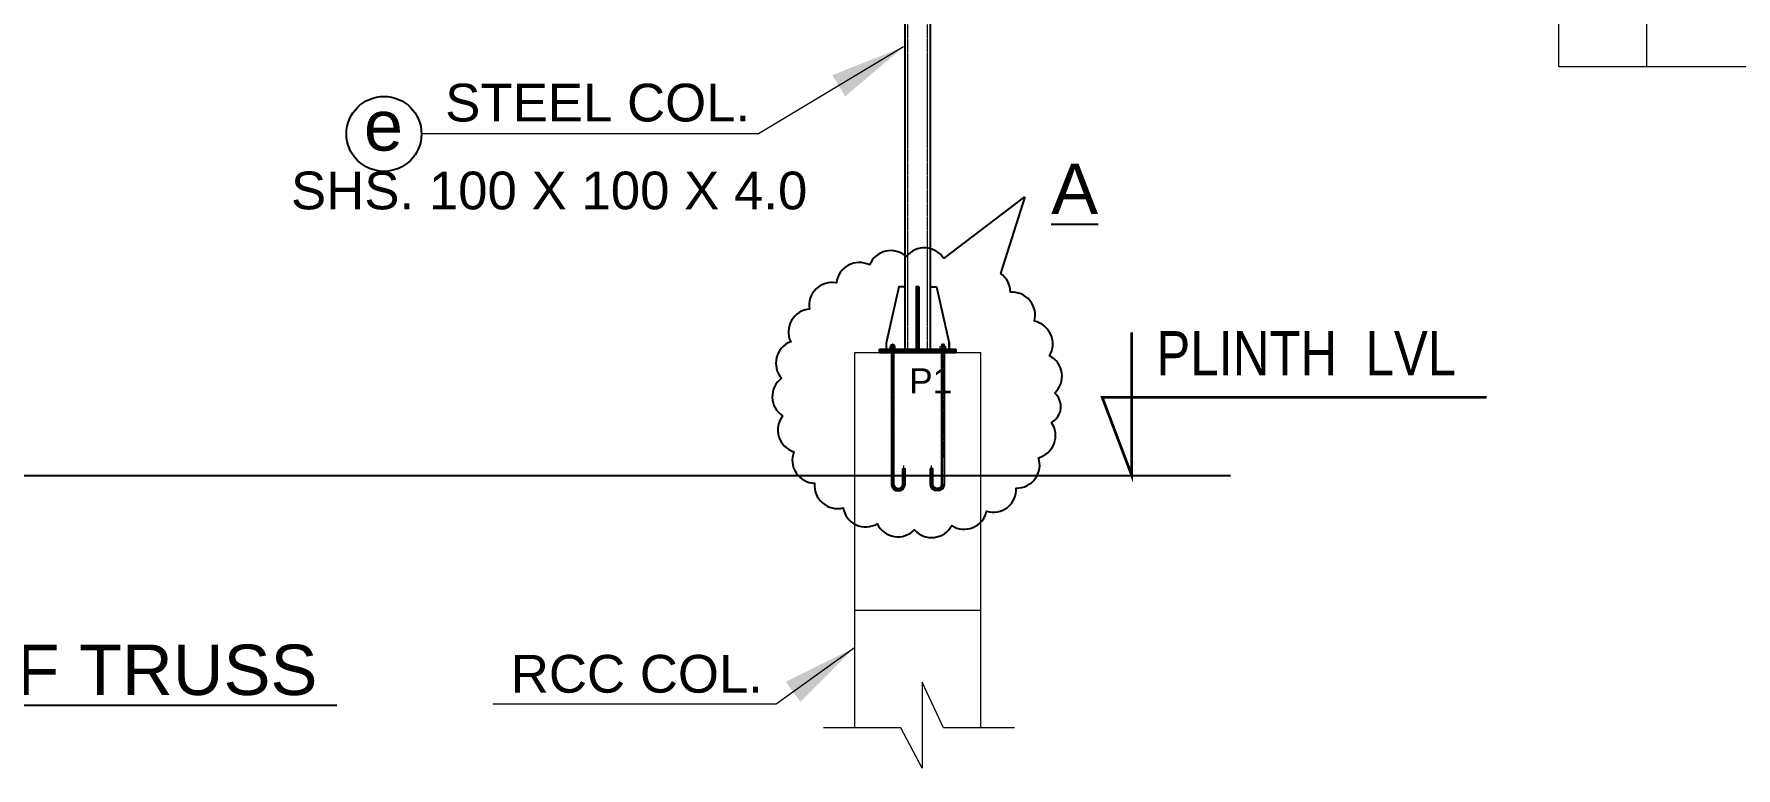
# Model space of a CAD drawing. Header units: inches. Extents: x 1789308 to 1948517, y 1504002 to 1708835.
# Drawn here: x 1850513 to 1877542, y 1643894 to 1655559 of the extents above; entities that cross this region are included whole.
import ezdxf
from ezdxf.enums import TextEntityAlignment as Align

# ---------------------------------------------------------------- set-up
doc = ezdxf.new("R2010")
doc.units = ezdxf.units.IN
doc.header["$LTSCALE"] = 0.015
doc.header["$MEASUREMENT"] = 0
for name, pattern in [('CENTER', [2, 1.25, -0.25, 0.25, -0.25]), ('CENTER2', [1.125, 0.75, -0.125, 0.125, -0.125]), ('HIDDEN', [0.375, 0.25, -0.125])]:
    doc.linetypes.add(name, pattern=pattern)
for name, color, linetype, lineweight in [('CENTER LINE', 1, 'CENTER2', 18), ('COLUMN - STR', 6, 'Continuous', 15), ('Hach.', 252, 'Continuous', 15), ('PLATE', 1, 'Continuous', 25), ('SECTION', 3, 'Continuous', 20), ('SECTION -  LINE - STR', 3, 'Continuous', 20), ('TEXT', 7, 'Continuous', 5), ('TRUSS', 82, 'Continuous', 25)]:
    doc.layers.add(name, color=color, linetype=linetype, lineweight=lineweight)
for name, color, linetype in [('DIM DEM', 191, 'Continuous'), ('SECTION LINE', 54, 'Continuous'), ('STR_Dimension_Pranav', 30, 'Continuous'), ('STR_TEXT_Pranav', 62, 'Continuous'), ('TXT', 2, 'Continuous')]:
    doc.layers.add(name, color=color, linetype=linetype)
doc.layers.add('HATCH', color=7, linetype='Continuous', lineweight=5, true_color=0xc2c2c2)
doc.styles.add('ARIAL NARROW', font='ARIALN.TTF')
doc.styles.add('PRADEEP - STR', font='swissel.ttf')
doc.styles.add('ROMAND', font='arial.ttf')
doc.dimstyles.new('SHIFT DIM', dxfattribs={"dimtxt": 250, "dimasz": 200, "dimexe": 100, "dimexo": 100, "dimgap": 0.02, "dimtad": 0, "dimdec": 0, "dimzin": 0, "dimdsep": 46, "dimtxsty": 'ARIAL NARROW', "dimblk": 'OBLIQUE', "dimcen": 0.09, "dimdle": 150, "dimclrd": 256, "dimclre": 256, "dimclrt": 7, "dimadec": 0, "dimazin": 0, "dimtfac": 1, "dimtdec": 0, "dimtofl": 0, "dimtmove": 0, "dimatfit": 3, "dimfxl": 0.1, "dimtolj": 1, "dimtzin": 0, "dimlwd": 13, "dimlwe": 13, "dimarcsym": 0})

# ---------------------------------------------------------------- blocks, each defined once
blk = doc.blocks.new('BOLT1')
at = {"color": 1, "linetype": 'HIDDEN'}
for p, q in [((-0.028, 0.068), (-0.028, 0.023)), ((0.028, 0.068), (0.028, 0.023)), ((-0.028, -0.065), (-0.028, -2.943)), ((0.028, -0.065), (0.028, -2.943))]:
    blk.add_line(p, q, dxfattribs=at)
at = {"color": 1}
for p, q in [((-0.04, -0.065), (-0.04, -2.943)), ((0.04, -0.065), (-0.04, -0.065)), ((0.04, -2.943), (0.04, -0.065)), ((0.26, -3.216, 0), (0.34, -3.216, 0))]:
    blk.add_line(p, q, dxfattribs=at)
at = {"color": 1, "extrusion": (5.03977e-05, 4e-15, 1)}
for p, q in [((-0.04, -2.943), (-0.04, -3.644)), ((0.04, -3.636, 0), (0.04, -2.943, 0)), ((0.26, -3.636, 0), (0.26, -3.216, 0)), ((0.34, -3.644, 0), (0.34, -3.216, 0))]:
    blk.add_line(p, q, dxfattribs=at)
at = {"color": 1, "linetype": 'HIDDEN', "extrusion": (5.03977e-05, 4e-15, 1)}
for p, q in [((-0.028, -2.943), (-0.028, -3.644)), ((0.028, -3.636, 0), (0.028, -2.943, 0)), ((0.272, -3.636, 0), (0.272, -3.216, 0)), ((0.328, -3.644, 0), (0.328, -3.216, 0))]:
    blk.add_line(p, q, dxfattribs=at)
at = {"color": 1, "linetype": 'CENTER2', "lineweight": 9, "extrusion": (5.03977e-05, 4e-15, 1)}
blk.add_line((0.3, -3.636, 0), (0.3, -3.132, 0), dxfattribs=at)
at = {"color": 1}
for points in [[(-0.07, -0.051), (-0.03, -0.051), (-0.03, 0.015, 0.414214), (-0.038, 0.023), (-0.062, 0.023, 0.414214), (-0.07, 0.015)], [(-0.03, -0.051), (0.03, -0.051), (0.03, 0.015, 0.414214), (0.022, 0.023), (-0.022, 0.023, 0.414214), (-0.03, 0.015)], [(0.03, -0.051), (0.07, -0.051), (0.07, 0.015, 0.414214), (0.062, 0.023), (0.038, 0.023, 0.414214), (0.03, 0.015)]]:
    blk.add_lwpolyline(points, format="xyb", close=True, dxfattribs=at)
for points in [[(-0.04, 0.023), (-0.04, 0.068), (0.04, 0.068), (0.04, 0.023)], [(-0.11, -0.051), (0.11, -0.051), (0.11, -0.065), (-0.11, -0.065)]]:
    blk.add_lwpolyline(points, close=True, dxfattribs=at)
at = {"color": 1, "extrusion": (5.03977e-05, 4e-15, 1)}
for radius in [0.19, 0.11]:
    blk.add_arc((0.15, -3.626, 0), radius, 185.3203, 354.6797, dxfattribs=at)
at = {"color": 1, "linetype": 'HIDDEN', "extrusion": (5.03977e-05, 4e-15, 1)}
for radius in [0.178, 0.122]:
    blk.add_arc((0.15, -3.626, 0), radius, 185.3203, 354.6797, dxfattribs=at)
at = {"color": 1, "linetype": 'CENTER2', "lineweight": 9, "extrusion": (5.03977e-05, 4e-15, 1)}
blk.add_arc((0.15, -3.626, 0), 0.15, 185.3203, 4.5582, dxfattribs=at)
at = {"layer": 'CENTER LINE', "linetype": 'CENTER', "ltscale": 0.05}
blk.add_line((0, 0.098), (0, -2.943), dxfattribs=at)
at = {"layer": 'CENTER LINE', "linetype": 'CENTER', "ltscale": 0.05, "extrusion": (5.03977e-05, 4e-15, 1)}
blk.add_line((0, -3.636, 0), (0, -2.943, 0), dxfattribs=at)
blk = doc.blocks.new('_Oblique')
at = {"color": 0, "linetype": 'ByBlock', "lineweight": -2}
blk.add_line((-0.5, -0.5), (0.5, 0.5), dxfattribs=at)
blk = doc.blocks.new('A$C0FCD08BA')
at = {"layer": 'SECTION -  LINE - STR'}
for p, q in [((-7545, -16251), (-7545, 0)), ((-6432, 0), (-6432, -16251)), ((-7545, -16251), (0, -16251))]:
    blk.add_line(p, q, dxfattribs=at)
blk = doc.blocks.new('A$C2C387ABC')
at = {"layer": 'HATCH'}
h = blk.add_hatch(dxfattribs=at)
h.set_pattern_fill('ANSI31', color=256, scale=25, angle=-90, style=0)
h.set_pattern_definition([(315, (-4779720.2496, 959757.996), (2.2097086912, 2.2097086912), [])])
h.paths.add_polyline_path([(1.4, -2785), (7.4, -2785), (7.4, -3035), (1.4, -3035)])
h.paths.add_polyline_path([(-4.6, -2785), (1.4, -2785), (1.4, -3035), (-4.6, -3035)])
h = blk.add_hatch(dxfattribs=at)
h.set_pattern_fill('ANSI31', color=256, scale=25, angle=-90, style=0)
h.set_pattern_definition([(315, (-4780836.8015, 961589.9167), (2.2097086912, 2.2097086912), [])])
h.paths.add_polyline_path([(-148.6, -3035), (151.4, -3035), (151.4, -3047), (-148.6, -3047)])
at = {"layer": 'COLUMN - STR'}
for p, q in [((-248.6, -4537.6), (-248.6, -3047)), ((-248.6, -3047, 0), (251.4, -3047, 0)), ((251.4, -4537.6), (251.4, -3047))]:
    blk.add_line(p, q, dxfattribs=at)
at = {"layer": 'COLUMN - STR', "elevation": 0}
blk.add_lwpolyline([(385, -4537.6), (103.4, -4537.6), (19.1, -4356.1), (19.1, -4697.4), (-65.1, -4537.6), (-372.5, -4537.6)], dxfattribs=at)
at = {"layer": 'PLATE'}
for p, q in [((-48.6, -3035, 0), (-48.6, -85)), ((51.4, -3035, 0), (51.4, -85)), ((126.4, -3035, 0), (126.4, -3010, 0))]:
    blk.add_line(p, q, dxfattribs=at)
at = {"layer": 'PLATE', "linetype": 'HIDDEN', "lineweight": 13}
for p, q in [((-37.3, -3035, 0), (-37.3, -85)), ((40.2, -3035, 0), (40.2, -85))]:
    blk.add_line(p, q, dxfattribs=at)
at = {"layer": 'PLATE', "elevation": 0}
for points in [[(-48.6, -2785), (-73.6, -2785), (-123.6, -3010), (-123.6, -3035), (-48.6, -3035), (-48.6, -2785)], [(51.4, -2785), (76.4, -2785), (126.4, -3010), (126.4, -3035), (51.4, -3035), (51.4, -2785)]]:
    blk.add_lwpolyline(points, dxfattribs=at)
blk.add_lwpolyline([(7.4, -2785), (-4.6, -2785), (-4.6, -3035), (7.4, -3035)], close=True, dxfattribs=at)
at = {"layer": 'PLATE', "color": 3, "lineweight": 35, "elevation": 0}
blk.add_lwpolyline([(151.4, -3047), (-148.6, -3047), (-148.6, -3035), (151.4, -3035)], close=True, dxfattribs=at)
at = {"layer": 'SECTION', "linetype": 'CENTER2', "ltscale": 2, "const_width": 11.1}
blk.add_lwpolyline([(851, -2966.6), (851, -3535), (733.8, -3224.7), (2260.6, -3224.7)], dxfattribs=at)
at = {"layer": 'SECTION -  LINE - STR'}
blk.add_lwpolyline([(-248.6, -4070.5), (251.4, -4070.5)], dxfattribs=at)
at = {"layer": 'SECTION LINE'}
for p, q in [((104.9, -2673.6, 0), (427.1, -2427.5, 0)), ((427.1, -2427.5, 0), (330, -2732.6, 0))]:
    blk.add_line(p, q, dxfattribs=at)
at = {"layer": 'SECTION LINE', "elevation": 0}
blk.add_lwpolyline([(104.9, -2673.6, 0.520567), (-44.4, -2665.5, 0.520567), (-190.2, -2698.4, 0.520567), (-321.6, -2769.8, 0.520567), (-428.6, -2874.2, 0.520567), (-503.1, -3003.8, 0.520567), (-539.5, -3148.9, 0.520567), (-535.1, -3298.3, 0.520567), (-490.1, -3440.9, 0.520567), (-408, -3565.9, 0.520567), (-294.9, -3663.7, 0.520567), (-159.5, -3727.1, 0.520567), (-11.9, -3751.3, 0.520567), (136.6, -3734.3, 0.520567), (274.9, -3677.5, 0.520567), (392.6, -3585.2, 0.520567), (480.6, -3464.4, 0.520567), (532.5, -3324.1, 0.520567), (545.1, -3207.5, 0.520567), (524.6, -3059.4, 0.520567), (464.5, -2922.5, 0.520567), (369.3, -2807.1, 0.244698), (330, -2732.6, 0.244698)], format="xyb", dxfattribs=at)
at = {"layer": 'STR_TEXT_Pranav', "color": 1}
blk.add_circle((-2117.8, -2177.9, 0), 148.9, dxfattribs=at)
at = {"layer": 'TRUSS'}
blk.add_line((-8989.8, -3535), (1242.6, -3535), dxfattribs=at)
at = {"layer": 'Hach.', "yscale": 149.9999999973355, "zscale": 149.9999999973355}
for p, xscale in [((-98.6, -3025.3, 0), 149.9999999973355), ((101.5, -3025.3, 0), -149.9999999973355)]:
    blk.add_blockref('BOLT1', p, dxfattribs=dict(at, xscale=xscale))
at = {"layer": 'STR_Dimension_Pranav', "insert": (-2119.7, -2044.3, 0), "char_height": 200, "width": 35.511, "attachment_point": 2, "style": 'ARIAL NARROW'}
blk.add_mtext('{\\f@Arial Unicode MS|b0|i0|c0|p34;e}', dxfattribs=at)
at = {"layer": 'TEXT', "color": 3, "lineweight": 25, "style": 'ROMAND'}
for s, p in [('%%UA', (624.4, -2396.3, 0)), ('%%USECTION DETAIL OF TRUSS ', (-4236.9, -4307.3, 0))]:
    blk.add_text(s, height=200, dxfattribs=at).set_placement(p, align=Align.MIDDLE_CENTER)
at = {"layer": 'TEXT', "style": 'ARIAL NARROW'}
blk.add_text('PLINTH  LVL', height=176.4, dxfattribs=at).set_placement((948.6, -3137.9, 0))
at = {"layer": 'TXT', "style": 'PRADEEP - STR'}
for s, p in [('STEEL COL.', (-1269.2, -2053.6, 0)), ('SHS. 100 X 100 X 4.0 ', (-1432.8, -2402.7, 0)), ('RCC COL.', (-1113.7, -4323, 0))]:
    blk.add_text(s, height=150, dxfattribs=at).set_placement(p, align=Align.MIDDLE)
at = {"layer": 'DIM DEM'}
for points in [[(-55, -1832.4, 0), (-630.4, -2177.9, 0), (-1968.9, -2177.9, 0)], [(-250, -4219.6, 0), (-560.8, -4443.2, 0), (-1685, -4443.2, 0)]]:
    blk.add_leader(points, dimstyle='SHIFT DIM', override={"dimasz": 300, "dimtxsty": 'PRADEEP - STR'}, dxfattribs=at)

msp = doc.modelspace()

# ---------------------------------------------------------------- block references
at = {"layer": 'SECTION -  LINE - STR', "color": 1, "xscale": 1.25, "yscale": 1.25, "zscale": 1.25}
msp.add_blockref('A$C0FCD08BA', (1884160.4, 1675356.3), dxfattribs=at)
at = {"layer": 'SECTION -  LINE - STR', "xscale": 4, "yscale": 4, "zscale": 4}
msp.add_blockref('A$C2C387ABC', (1864541.9, 1662683.2), dxfattribs=at)

# ---------------------------------------------------------------- texts
at = {"layer": 'STR_Dimension_Pranav', "insert": (1864754, 1650245.3), "char_height": 399.726, "width": 5242.996, "attachment_point": 2, "style": 'ARIAL NARROW'}
msp.add_mtext('{\\f@Arial Unicode MS|b0|i0|c0|p34;P1}', dxfattribs=at)

doc.saveas('drawing.dxf')
